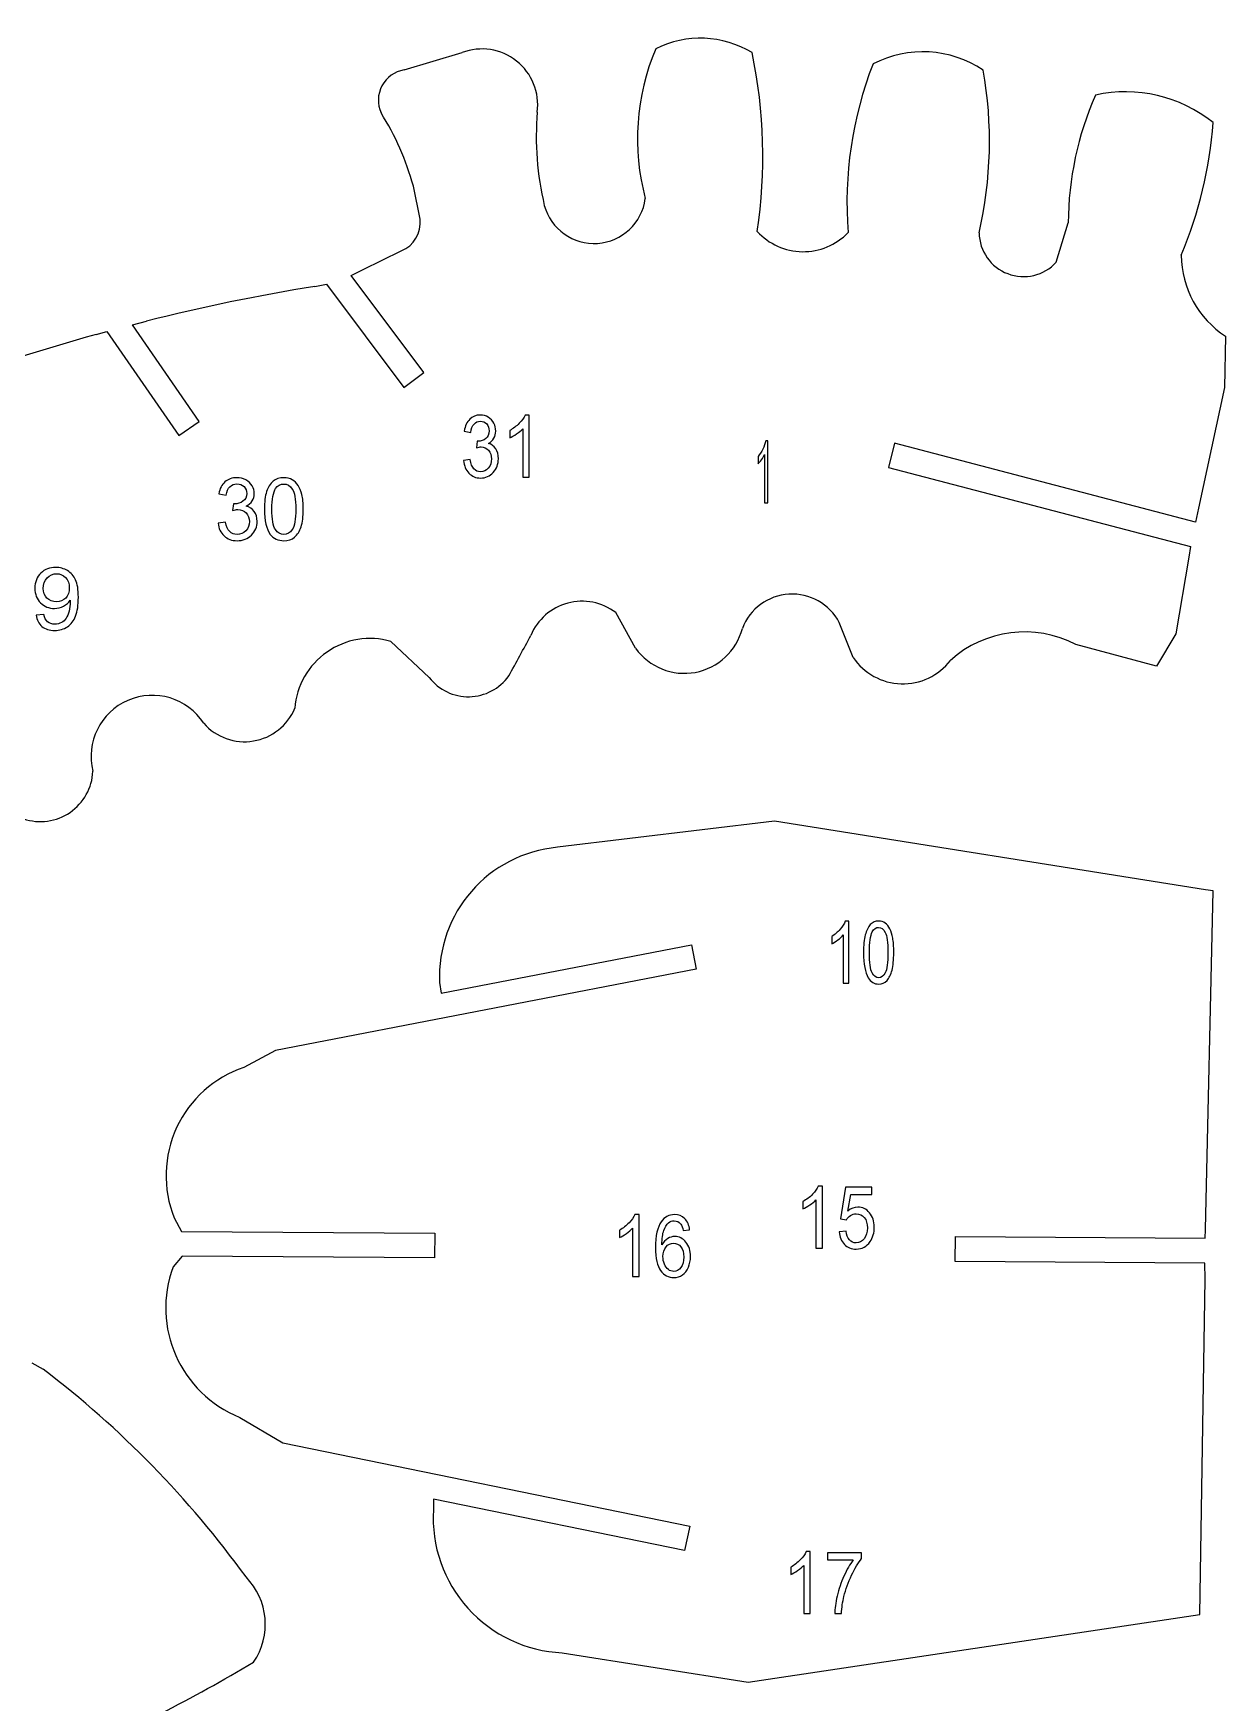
# Model space of a CAD drawing. Header units: millimetres. Extents: x -145 to 189, y -186 to 77.
# Drawn here: x 138.3 to 188.6, y -130.4 to -60 of the extents above; entities that cross this region are included whole.
import ezdxf

# ---------------------------------------------------------------- set-up
doc = ezdxf.new("R2010")
doc.units = ezdxf.units.MM
doc.header["$MEASUREMENT"] = 0
doc.layers.add('Capa 1', color=7, linetype='Continuous')

msp = doc.modelspace()

# ---------------------------------------------------------------- linework, layer by layer
at = {"layer": 'Capa 1', "lineweight": 25}
for points in [[(159.5412, -63.3058), (159.6495, -62.4847), (159.3179, -61.667), (158.6683, -61.1531), (158.6683, -61.1531), (158.0186, -60.6391), (157.1466, -60.5047), (156.3723, -60.7991)], [(153.9238, -61.5312), (153.5258, -61.5964), (153.1807, -61.8427), (152.9898, -62.1979), (152.9898, -62.1979), (152.7989, -62.5531), (152.7837, -62.9768), (152.9489, -63.3446)], [(159.8405, -67.2444), (160.1121, -68.2466), (161.0535, -68.9177), (162.0895, -68.8475), (162.0895, -68.8475), (163.1255, -68.7773), (163.9678, -67.9854), (164.1017, -66.9557)], [(168.8218, -68.3411), (169.3118, -68.8776), (170.0018, -69.1876), (170.7283, -69.1975), (170.7283, -69.1975), (171.4548, -69.2074), (172.1531, -68.9164), (172.6575, -68.3935)], [(178.1872, -68.4046), (178.2011, -69.1715), (178.6801, -69.8529), (179.3972, -70.1253), (179.3972, -70.1253), (180.1142, -70.3978), (180.9248, -70.2066), (181.4445, -69.6424)], [(172.2892, -84.8462), (171.8777, -84.0638), (171.0461, -83.595), (170.1637, -83.6479), (170.1637, -83.6479), (169.2813, -83.7008), (168.5116, -84.2656), (168.1965, -85.0916)], [(162.8539, -84.4259), (162.2765, -83.985), (161.5272, -83.837), (160.8255, -84.0253), (160.8255, -84.0253), (160.1239, -84.2137), (159.5494, -84.7169), (159.2704, -85.3877)], [(163.6928, -85.9287), (164.2633, -86.7283), (165.2456, -87.1248), (166.2114, -86.9453), (166.2114, -86.9453), (167.1772, -86.7658), (167.9514, -86.0428), (168.1965, -85.0916)], [(153.3662, -85.6398), (152.4458, -85.3767), (151.4559, -85.5413), (150.6702, -86.088), (150.6702, -86.088), (149.8844, -86.6347), (149.386, -87.5057), (149.3128, -88.4602)], [(172.8731, -86.3128), (173.3269, -86.9885), (174.0785, -87.4042), (174.8921, -87.4293), (174.8921, -87.4293), (175.7057, -87.4544), (176.4815, -87.0859), (176.9761, -86.4395)], [(154.9819, -87.1644), (155.3878, -87.687), (156.0167, -87.9869), (156.6782, -87.9734), (156.6782, -87.9734), (157.3397, -87.9599), (157.9559, -87.6345), (158.3401, -87.0958)], [(145.4668, -89.094), (144.7801, -88.035), (143.4289, -87.6269), (142.2709, -88.1288), (142.2709, -88.1288), (141.1128, -88.6306), (140.4866, -89.8956), (140.7898, -91.1208)], [(145.4668, -89.094), (145.9908, -89.688), (146.7837, -89.9705), (147.5652, -89.8417), (147.5652, -89.8417), (148.3468, -89.7129), (149.0071, -89.1909), (149.3128, -88.4602)], [(137.868, -93.1258), (138.5284, -93.3477), (139.2547, -93.2464), (139.8291, -92.8522), (139.8291, -92.8522), (140.4035, -92.458), (140.7593, -91.8168), (140.7898, -91.1208)], [(147.1586, -103.6171), (145.9057, -104.038), (144.8811, -104.9556), (144.3249, -106.1545), (144.3249, -106.1545), (143.7687, -107.3535), (143.73, -108.7284), (144.2178, -109.9567)], [(155.1588, -122.2771), (155.0685, -123.8), (155.5925, -125.2956), (156.6134, -126.4293), (156.6134, -126.4293), (157.6343, -127.5629), (159.0671, -128.24), (160.5911, -128.3092)]]:
    msp.add_open_spline(points, degree=3, knots=[0, 0, 0, 0, 0.3333333, 0.3333333, 0.3333333, 0.3333333, 1, 1, 1, 1], dxfattribs=at)
for points in [[(168.6099, -60.8009), (167.3722, -60.0479), (165.8333, -59.9879), (164.5406, -60.6421)], [(178.3628, -61.5391), (176.9763, -60.6122), (175.1959, -60.5111), (173.7133, -61.2749)], [(153.9238, -61.5312), (153.9238, -61.5312), (156.3723, -60.7991), (156.3723, -60.7991)], [(164.5406, -60.6421), (163.6965, -62.6394), (163.5421, -64.8608), (164.1017, -66.9557)], [(168.8218, -68.3411), (169.2002, -65.8351), (169.1285, -63.2817), (168.61, -60.801)], [(173.7133, -61.2749), (172.8324, -63.5386), (172.4715, -65.9715), (172.6575, -68.3935)], [(178.1872, -68.4046), (178.705, -66.151), (178.7648, -63.8163), (178.3628, -61.5392)], [(183.0974, -62.5918), (182.349, -64.2923), (181.9582, -66.1286), (181.9492, -67.9865)], [(188.0635, -63.7542), (186.671, -62.6318), (184.8434, -62.204), (183.0974, -62.5918)], [(154.3145, -66.4303), (154.0138, -65.3401), (153.5537, -64.3003), (152.9489, -63.3446)], [(159.5412, -63.3058), (159.4353, -64.6263), (159.5363, -65.9552), (159.8405, -67.2444)], [(186.7197, -69.349), (187.4701, -67.57), (187.9241, -65.68), (188.0635, -63.7542)], [(154.597, -67.8276), (154.597, -67.8276), (154.3145, -66.4303), (154.3145, -66.4303)], [(153.8046, -69.1672), (154.3373, -68.9467), (154.6603, -68.4007), (154.597, -67.8276)], [(181.4445, -69.6424), (181.4445, -69.6424), (181.9492, -67.9865), (181.9492, -67.9865)], [(152.189, -69.9447), (152.189, -69.9447), (153.8046, -69.1672), (153.8046, -69.1672)], [(186.7197, -69.349), (186.7318, -70.73), (187.434, -72.0133), (188.5905, -72.7682)], [(151.6844, -70.2089), (151.6844, -70.2089), (152.189, -69.9447), (152.189, -69.9447)], [(154.7543, -74.3), (154.7543, -74.3), (151.6844, -70.2089), (151.6844, -70.2089)], [(150.1602, -70.6639), (147.7695, -71.051), (145.3963, -71.5395), (143.047, -72.1283)], [(150.1602, -70.6639), (150.1602, -70.6639), (150.6485, -70.5731), (150.6485, -70.5731)], [(150.6485, -70.5731), (150.6485, -70.5731), (153.9118, -74.9221), (153.9118, -74.9221)], [(142.4653, -72.2909), (142.4653, -72.2909), (143.047, -72.1283), (143.047, -72.1283)], [(145.2795, -76.3619), (145.2795, -76.3619), (142.4653, -72.2909), (142.4653, -72.2909)], [(140.9262, -72.6886), (138.6658, -73.3172), (136.4323, -74.0386), (134.2313, -74.8511)], [(140.9262, -72.6886), (140.9262, -72.6886), (141.3847, -72.5693), (141.3847, -72.5693)], [(141.3847, -72.5693), (141.3847, -72.5693), (144.4121, -76.9486), (144.4121, -76.9486)], [(188.5905, -72.7682), (188.5905, -72.7682), (188.5455, -74.9295), (188.5455, -74.9295)], [(153.9118, -74.9221), (153.9118, -74.9221), (154.7543, -74.3), (154.7543, -74.3)], [(188.5455, -74.9295), (188.5455, -74.9295), (187.4486, -80.0244), (187.4486, -80.0244)], [(144.4121, -76.9486), (144.4121, -76.9486), (145.2795, -76.3619), (145.2795, -76.3619)], [(174.6135, -77.2812), (174.6135, -77.2812), (174.3603, -78.2973), (174.3603, -78.2973)], [(187.3239, -80.6148), (187.3239, -80.6148), (174.6135, -77.2812), (174.6135, -77.2812)], [(174.3603, -78.2973), (174.3603, -78.2973), (187.1107, -81.6415), (187.1107, -81.6415)], [(187.4486, -80.0244), (187.4486, -80.0244), (187.3239, -80.6148), (187.3239, -80.6148)], [(187.1107, -81.6415), (187.1107, -81.6415), (187.0443, -82.0842), (187.0443, -82.0842)], [(187.0443, -82.0842), (187.0443, -82.0842), (186.4853, -85.3201), (186.4853, -85.3201)], [(163.6928, -85.9287), (163.6928, -85.9287), (162.8539, -84.4259), (162.8539, -84.4259)], [(172.8731, -86.3128), (172.8731, -86.3128), (172.2892, -84.8462), (172.2892, -84.8462)], [(182.2726, -85.7718), (180.5402, -84.8704), (178.4306, -85.1363), (176.9761, -86.4395)], [(154.9819, -87.1644), (154.9819, -87.1644), (153.3662, -85.6398), (153.3662, -85.6398)], [(158.3401, -87.0958), (158.6554, -86.5293), (158.9655, -85.9599), (159.2704, -85.3877)], [(185.6789, -86.6795), (185.6789, -86.6795), (182.2726, -85.7718), (182.2726, -85.7718)], [(186.4853, -85.3201), (186.4853, -85.3201), (185.6789, -86.6795), (185.6789, -86.6795)], [(169.5536, -93.2195), (169.5536, -93.2195), (160.3932, -94.3266), (160.3932, -94.3266)], [(187.7369, -96.1206), (187.7369, -96.1206), (169.5536, -93.2195), (169.5536, -93.2195)], [(160.3932, -94.3266), (157.4786, -94.5979), (155.2901, -97.1091), (155.4195, -100.0334)], [(188.0581, -96.1642), (188.0581, -96.1642), (187.7369, -96.1206), (187.7369, -96.1206)], [(187.745, -110.4568), (187.745, -110.4568), (188.0581, -96.1642), (188.0581, -96.1642)], [(155.4809, -100.4842), (155.4809, -100.4842), (166.0491, -98.4361), (166.0491, -98.4361)], [(166.0491, -98.4361), (166.0491, -98.4361), (166.2442, -99.4649), (166.2442, -99.4649)], [(166.2442, -99.4649), (166.2442, -99.4649), (148.501, -102.9061), (148.501, -102.9061)], [(155.4195, -100.0334), (155.4195, -100.0334), (155.4809, -100.4842), (155.4809, -100.4842)], [(148.501, -102.9061), (148.501, -102.9061), (147.1586, -103.6171), (147.1586, -103.6171)], [(144.2178, -109.9567), (144.2178, -109.9567), (144.5353, -110.5356), (144.5353, -110.5356)], [(144.5353, -110.5356), (144.5353, -110.5356), (155.2166, -110.6063), (155.2166, -110.6063)], [(187.7278, -110.8216), (187.7278, -110.8216), (187.745, -110.4568), (187.745, -110.4568)], [(155.2166, -110.6063), (155.2166, -110.6063), (155.2046, -111.6534), (155.2046, -111.6534)], [(177.1811, -111.7989), (177.1811, -111.7989), (177.1931, -110.7518), (177.1931, -110.7518)], [(177.1931, -110.7518), (177.1931, -110.7518), (187.7278, -110.8216), (187.7278, -110.8216)], [(144.5526, -111.5794), (144.5526, -111.5794), (144.1742, -112.0255), (144.1742, -112.0255)], [(155.2046, -111.6534), (155.2046, -111.6534), (144.5526, -111.5794), (144.5526, -111.5794)], [(187.7106, -111.8687), (187.7106, -111.8687), (177.1811, -111.7989), (177.1811, -111.7989)], [(187.7203, -112.5531), (187.7203, -112.5531), (187.7106, -111.8687), (187.7106, -111.8687)], [(144.1742, -112.0255), (143.2363, -114.5557), (144.4845, -117.3726), (146.9889, -118.3775)], [(187.5086, -126.6885), (187.5086, -126.6885), (187.7203, -112.5531), (187.7203, -112.5531)], [(138.2153, -116.0831), (138.2153, -116.0831), (138.6912, -116.3465), (138.6912, -116.3465)], [(147.2515, -125.1109), (144.8426, -121.786), (141.9584, -118.833), (138.6912, -116.3465)], [(146.9889, -118.3775), (146.9889, -118.3775), (148.8047, -119.4557), (148.8047, -119.4557)], [(148.8047, -119.4557), (148.8047, -119.4557), (165.9749, -122.9641), (165.9749, -122.9641)], [(165.7564, -123.9882), (165.7564, -123.9882), (155.158, -121.8227), (155.158, -121.8227)], [(155.158, -121.8227), (155.158, -121.8227), (155.1588, -122.2771), (155.1588, -122.2771)], [(165.9749, -122.9641), (165.9749, -122.9641), (165.7564, -123.9882), (165.7564, -123.9882)], [(147.5747, -128.7085), (148.3363, -127.585), (148.2011, -126.0806), (147.2515, -125.1109)], [(168.4463, -129.5537), (168.4463, -129.5537), (187.5086, -126.6885), (187.5086, -126.6885)], [(139.6187, -132.7943), (142.3509, -131.5944), (145.0077, -130.23), (147.5747, -128.7085)], [(160.5911, -128.3092), (160.5911, -128.3092), (168.4463, -129.5537), (168.4463, -129.5537)]]:
    msp.add_open_spline(points, degree=3, dxfattribs=at)
at = {"layer": 'Capa 1'}
for points, knots in [([(156.4352, -78.014), (156.4352, -78.014), (156.7101, -77.9704), (156.7101, -77.9704), (156.7101, -77.9704), (156.7419, -78.1522), (156.795, -78.2831), (156.8704, -78.3631), (156.8704, -78.3631), (156.9459, -78.4431), (157.0386, -78.4831), (157.1485, -78.4831), (157.1485, -78.4831), (157.2787, -78.4831), (157.3884, -78.431), (157.477, -78.3267), (157.477, -78.3267), (157.5655, -78.2225), (157.6098, -78.0934), (157.6098, -77.9395), (157.6098, -77.9395), (157.6098, -77.7928), (157.5686, -77.6716), (157.4859, -77.5759), (157.4859, -77.5759), (157.4036, -77.4807), (157.2989, -77.4329), (157.1714, -77.4329), (157.1714, -77.4329), (157.1193, -77.4329), (157.0548, -77.445), (156.9772, -77.4686), (156.9772, -77.4686), (156.9772, -77.4686), (157.0079, -77.1886), (157.0079, -77.1886), (157.0079, -77.1886), (157.0261, -77.1911), (157.0412, -77.1923), (157.0521, -77.1923), (157.0521, -77.1923), (157.1698, -77.1923), (157.275, -77.1565), (157.3692, -77.0856), (157.3692, -77.0856), (157.4629, -77.0147), (157.5098, -76.9056), (157.5098, -76.7584), (157.5098, -76.7584), (157.5098, -76.6414), (157.4754, -76.5445), (157.4072, -76.4675), (157.4072, -76.4675), (157.339, -76.3905), (157.251, -76.3523), (157.1433, -76.3523), (157.1433, -76.3523), (157.036, -76.3523), (156.947, -76.3917), (156.8756, -76.4705), (156.8756, -76.4705), (156.8043, -76.5493), (156.7585, -76.6675), (156.7382, -76.825), (156.7382, -76.825), (156.7382, -76.825), (156.4633, -76.7669), (156.4633, -76.7669), (156.4633, -76.7669), (156.4971, -76.5523), (156.5732, -76.3857), (156.6924, -76.2675), (156.6924, -76.2675), (156.8111, -76.1493), (156.9595, -76.0905), (157.1365, -76.0905), (157.1365, -76.0905), (157.2583, -76.0905), (157.3707, -76.1208), (157.4733, -76.1821), (157.4733, -76.1821), (157.5764, -76.2427), (157.655, -76.3257), (157.7092, -76.4305), (157.7092, -76.4305), (157.7639, -76.536), (157.7909, -76.6475), (157.7909, -76.7656), (157.7909, -76.7656), (157.7909, -76.8778), (157.7649, -76.9796), (157.7134, -77.0717), (157.7134, -77.0717), (157.6613, -77.1638), (157.5842, -77.2371), (157.4827, -77.2917), (157.4827, -77.2917), (157.615, -77.3268), (157.7175, -77.4008), (157.7909, -77.5129), (157.7909, -77.5129), (157.8638, -77.6244), (157.9002, -77.765), (157.9002, -77.9328), (157.9002, -77.9328), (157.9002, -78.1601), (157.8289, -78.3534), (157.6868, -78.5116), (157.6868, -78.5116), (157.5441, -78.6698), (157.364, -78.7485), (157.1464, -78.7485), (157.1464, -78.7485), (156.9501, -78.7485), (156.7872, -78.6801), (156.6575, -78.5437), (156.6575, -78.5437), (156.5274, -78.4073), (156.4534, -78.231), (156.4352, -78.014)], [0, 0, 0, 0, 0.0322581, 0.0322581, 0.0322581, 0.0322581, 0.0645161, 0.0645161, 0.0645161, 0.0645161, 0.0967742, 0.0967742, 0.0967742, 0.0967742, 0.1290323, 0.1290323, 0.1290323, 0.1290323, 0.1612903, 0.1612903, 0.1612903, 0.1612903, 0.1935484, 0.1935484, 0.1935484, 0.1935484, 0.2258065, 0.2258065, 0.2258065, 0.2258065, 0.2580645, 0.2580645, 0.2580645, 0.2580645, 0.2903226, 0.2903226, 0.2903226, 0.2903226, 0.3225806, 0.3225806, 0.3225806, 0.3225806, 0.3548387, 0.3548387, 0.3548387, 0.3548387, 0.3870968, 0.3870968, 0.3870968, 0.3870968, 0.4193548, 0.4193548, 0.4193548, 0.4193548, 0.4516129, 0.4516129, 0.4516129, 0.4516129, 0.483871, 0.483871, 0.483871, 0.483871, 0.516129, 0.516129, 0.516129, 0.516129, 0.5483871, 0.5483871, 0.5483871, 0.5483871, 0.5806452, 0.5806452, 0.5806452, 0.5806452, 0.6129032, 0.6129032, 0.6129032, 0.6129032, 0.6451613, 0.6451613, 0.6451613, 0.6451613, 0.6774194, 0.6774194, 0.6774194, 0.6774194, 0.7096774, 0.7096774, 0.7096774, 0.7096774, 0.7419355, 0.7419355, 0.7419355, 0.7419355, 0.7741935, 0.7741935, 0.7741935, 0.7741935, 0.8064516, 0.8064516, 0.8064516, 0.8064516, 0.8387097, 0.8387097, 0.8387097, 0.8387097, 0.8709677, 0.8709677, 0.8709677, 0.8709677, 0.9032258, 0.9032258, 0.9032258, 0.9032258, 0.9354839, 0.9354839, 0.9354839, 0.9354839, 1, 1, 1, 1]), ([(159.2034, -78.7049), (159.2034, -78.7049), (158.9286, -78.7049), (158.9286, -78.7049), (158.9286, -78.7049), (158.9286, -78.7049), (158.9286, -76.6675), (158.9286, -76.6675), (158.9286, -76.6675), (158.8624, -76.7414), (158.7755, -76.8147), (158.6682, -76.8881), (158.6682, -76.8881), (158.561, -76.9614), (158.4641, -77.0165), (158.3787, -77.0529), (158.3787, -77.0529), (158.3787, -77.0529), (158.3787, -76.7438), (158.3787, -76.7438), (158.3787, -76.7438), (158.5323, -76.6602), (158.6666, -76.5584), (158.7817, -76.4384), (158.7817, -76.4384), (158.8968, -76.319), (158.9785, -76.2033), (159.0264, -76.0905), (159.0264, -76.0905), (159.0264, -76.0905), (159.2034, -76.0905), (159.2034, -76.0905), (159.2034, -76.0905), (159.2034, -76.0905), (159.2034, -78.7049), (159.2034, -78.7049)], [0, 0, 0, 0, 0.1, 0.1, 0.1, 0.1, 0.2, 0.2, 0.2, 0.2, 0.3, 0.3, 0.3, 0.3, 0.4, 0.4, 0.4, 0.4, 0.5, 0.5, 0.5, 0.5, 0.6, 0.6, 0.6, 0.6, 0.7, 0.7, 0.7, 0.7, 0.8, 0.8, 0.8, 0.8, 1, 1, 1, 1]), ([(169.2699, -79.7943), (169.2699, -79.7943), (169.1325, -79.7943), (169.1325, -79.7943), (169.1325, -79.7943), (169.1325, -79.7943), (169.1325, -77.7569), (169.1325, -77.7569), (169.1325, -77.7569), (169.0994, -77.8308), (169.056, -77.9041), (169.0023, -77.9775), (169.0023, -77.9775), (168.9487, -78.0508), (168.9003, -78.1059), (168.8576, -78.1423), (168.8576, -78.1423), (168.8576, -78.1423), (168.8576, -77.8332), (168.8576, -77.8332), (168.8576, -77.8332), (168.9344, -77.7496), (169.0015, -77.6478), (169.0591, -77.5278), (169.0591, -77.5278), (169.1166, -77.4084), (169.1575, -77.2927), (169.1814, -77.1799), (169.1814, -77.1799), (169.1814, -77.1799), (169.2699, -77.1799), (169.2699, -77.1799), (169.2699, -77.1799), (169.2699, -77.1799), (169.2699, -79.7943), (169.2699, -79.7943)], [0, 0, 0, 0, 0.1, 0.1, 0.1, 0.1, 0.2, 0.2, 0.2, 0.2, 0.3, 0.3, 0.3, 0.3, 0.4, 0.4, 0.4, 0.4, 0.5, 0.5, 0.5, 0.5, 0.6, 0.6, 0.6, 0.6, 0.7, 0.7, 0.7, 0.7, 0.8, 0.8, 0.8, 0.8, 1, 1, 1, 1]), ([(146.0735, -80.6579), (146.0735, -80.6579), (146.3828, -80.6143), (146.3828, -80.6143), (146.3828, -80.6143), (146.4185, -80.7961), (146.4783, -80.927), (146.5631, -81.007), (146.5631, -81.007), (146.6481, -81.087), (146.7524, -81.127), (146.876, -81.127), (146.876, -81.127), (147.0224, -81.127), (147.1459, -81.0749), (147.2456, -80.9706), (147.2456, -80.9706), (147.3451, -80.8664), (147.3949, -80.7373), (147.3949, -80.5834), (147.3949, -80.5834), (147.3949, -80.4367), (147.3486, -80.3155), (147.2555, -80.2198), (147.2555, -80.2198), (147.1629, -80.1246), (147.0452, -80.0768), (146.9017, -80.0768), (146.9017, -80.0768), (146.8431, -80.0768), (146.7705, -80.0889), (146.6833, -80.1125), (146.6833, -80.1125), (146.6833, -80.1125), (146.7178, -79.8325), (146.7178, -79.8325), (146.7178, -79.8325), (146.7383, -79.835), (146.7553, -79.8362), (146.7675, -79.8362), (146.7675, -79.8362), (146.8999, -79.8362), (147.0182, -79.8004), (147.1243, -79.7295), (147.1243, -79.7295), (147.2297, -79.6586), (147.2824, -79.5495), (147.2824, -79.4023), (147.2824, -79.4023), (147.2824, -79.2853), (147.2437, -79.1884), (147.167, -79.1114), (147.167, -79.1114), (147.0903, -79.0344), (146.9913, -78.9962), (146.8701, -78.9962), (146.8701, -78.9962), (146.7495, -78.9962), (146.6492, -79.0356), (146.569, -79.1144), (146.569, -79.1144), (146.4888, -79.1932), (146.4373, -79.3114), (146.4144, -79.4689), (146.4144, -79.4689), (146.4144, -79.4689), (146.1051, -79.4108), (146.1051, -79.4108), (146.1051, -79.4108), (146.1432, -79.1962), (146.2287, -79.0296), (146.3629, -78.9114), (146.3629, -78.9114), (146.4964, -78.7932), (146.6633, -78.7344), (146.8624, -78.7344), (146.8624, -78.7344), (146.9995, -78.7344), (147.126, -78.7647), (147.2414, -78.826), (147.2414, -78.826), (147.3574, -78.8866), (147.4458, -78.9696), (147.5067, -79.0744), (147.5067, -79.0744), (147.5683, -79.1799), (147.5987, -79.2914), (147.5987, -79.4095), (147.5987, -79.4095), (147.5987, -79.5217), (147.5694, -79.6235), (147.5114, -79.7156), (147.5114, -79.7156), (147.4529, -79.8077), (147.3662, -79.881), (147.2519, -79.9356), (147.2519, -79.9356), (147.4008, -79.9707), (147.5161, -80.0447), (147.5987, -80.1568), (147.5987, -80.1568), (147.6807, -80.2683), (147.7217, -80.4089), (147.7217, -80.5767), (147.7217, -80.5767), (147.7217, -80.804), (147.6414, -80.9973), (147.4816, -81.1555), (147.4816, -81.1555), (147.321, -81.3137), (147.1184, -81.3924), (146.8736, -81.3924), (146.8736, -81.3924), (146.6528, -81.3924), (146.4695, -81.324), (146.3236, -81.1876), (146.3236, -81.1876), (146.1772, -81.0512), (146.094, -80.8749), (146.0735, -80.6579)], [0, 0, 0, 0, 0.0322581, 0.0322581, 0.0322581, 0.0322581, 0.0645161, 0.0645161, 0.0645161, 0.0645161, 0.0967742, 0.0967742, 0.0967742, 0.0967742, 0.1290323, 0.1290323, 0.1290323, 0.1290323, 0.1612903, 0.1612903, 0.1612903, 0.1612903, 0.1935484, 0.1935484, 0.1935484, 0.1935484, 0.2258065, 0.2258065, 0.2258065, 0.2258065, 0.2580645, 0.2580645, 0.2580645, 0.2580645, 0.2903226, 0.2903226, 0.2903226, 0.2903226, 0.3225806, 0.3225806, 0.3225806, 0.3225806, 0.3548387, 0.3548387, 0.3548387, 0.3548387, 0.3870968, 0.3870968, 0.3870968, 0.3870968, 0.4193548, 0.4193548, 0.4193548, 0.4193548, 0.4516129, 0.4516129, 0.4516129, 0.4516129, 0.483871, 0.483871, 0.483871, 0.483871, 0.516129, 0.516129, 0.516129, 0.516129, 0.5483871, 0.5483871, 0.5483871, 0.5483871, 0.5806452, 0.5806452, 0.5806452, 0.5806452, 0.6129032, 0.6129032, 0.6129032, 0.6129032, 0.6451613, 0.6451613, 0.6451613, 0.6451613, 0.6774194, 0.6774194, 0.6774194, 0.6774194, 0.7096774, 0.7096774, 0.7096774, 0.7096774, 0.7419355, 0.7419355, 0.7419355, 0.7419355, 0.7741935, 0.7741935, 0.7741935, 0.7741935, 0.8064516, 0.8064516, 0.8064516, 0.8064516, 0.8387097, 0.8387097, 0.8387097, 0.8387097, 0.8709677, 0.8709677, 0.8709677, 0.8709677, 0.9032258, 0.9032258, 0.9032258, 0.9032258, 0.9354839, 0.9354839, 0.9354839, 0.9354839, 1, 1, 1, 1]), ([(148.028, -80.064), (148.028, -79.7568), (148.0585, -79.5083), (148.1195, -79.3205), (148.1195, -79.3205), (148.1809, -79.132), (148.2717, -78.9872), (148.3924, -78.8859), (148.3924, -78.8859), (148.5124, -78.7847), (148.6642, -78.7344), (148.8469, -78.7344), (148.8469, -78.7344), (148.9816, -78.7344), (149.0999, -78.7623), (149.2024, -78.8187), (149.2024, -78.8187), (149.3043, -78.875), (149.3887, -78.9562), (149.4543, -79.0623), (149.4543, -79.0623), (149.5198, -79.1677), (149.5714, -79.2968), (149.6089, -79.4489), (149.6089, -79.4489), (149.6469, -79.601), (149.6657, -79.8065), (149.6657, -80.064), (149.6657, -80.064), (149.6657, -80.3695), (149.6352, -80.6167), (149.5749, -80.8046), (149.5749, -80.8046), (149.5146, -80.9931), (149.4238, -81.1379), (149.3031, -81.2397), (149.3031, -81.2397), (149.1831, -81.3415), (149.0308, -81.3924), (148.8469, -81.3924), (148.8469, -81.3924), (148.6049, -81.3924), (148.4146, -81.3033), (148.2764, -81.1246), (148.2764, -81.1246), (148.1107, -80.9064), (148.028, -80.5531), (148.028, -80.064)], [0, 0, 0, 0, 0.0769231, 0.0769231, 0.0769231, 0.0769231, 0.1538462, 0.1538462, 0.1538462, 0.1538462, 0.2307692, 0.2307692, 0.2307692, 0.2307692, 0.3076923, 0.3076923, 0.3076923, 0.3076923, 0.3846154, 0.3846154, 0.3846154, 0.3846154, 0.4615385, 0.4615385, 0.4615385, 0.4615385, 0.5384615, 0.5384615, 0.5384615, 0.5384615, 0.6153846, 0.6153846, 0.6153846, 0.6153846, 0.6923077, 0.6923077, 0.6923077, 0.6923077, 0.7692308, 0.7692308, 0.7692308, 0.7692308, 0.8461538, 0.8461538, 0.8461538, 0.8461538, 1, 1, 1, 1]), ([(148.3444, -80.0653), (148.3444, -80.4937), (148.3924, -80.7785), (148.4891, -80.9191), (148.4891, -80.9191), (148.5856, -81.0603), (148.7052, -81.1306), (148.8469, -81.1306), (148.8469, -81.1306), (148.9886, -81.1306), (149.1081, -81.0597), (149.2047, -80.9185), (149.2047, -80.9185), (149.3014, -80.7767), (149.3494, -80.4925), (149.3494, -80.0653), (149.3494, -80.0653), (149.3494, -79.6368), (149.3014, -79.352), (149.2047, -79.2114), (149.2047, -79.2114), (149.1087, -79.0702), (148.9881, -78.9999), (148.8434, -78.9999), (148.8434, -78.9999), (148.7016, -78.9999), (148.588, -79.0623), (148.5031, -79.1865), (148.5031, -79.1865), (148.397, -79.3447), (148.3444, -79.638), (148.3444, -80.0653)], [0, 0, 0, 0, 0.1111111, 0.1111111, 0.1111111, 0.1111111, 0.2222222, 0.2222222, 0.2222222, 0.2222222, 0.3333333, 0.3333333, 0.3333333, 0.3333333, 0.4444444, 0.4444444, 0.4444444, 0.4444444, 0.5555556, 0.5555556, 0.5555556, 0.5555556, 0.6666667, 0.6666667, 0.6666667, 0.6666667, 0.7777778, 0.7777778, 0.7777778, 0.7777778, 1, 1, 1, 1]), ([(138.393, -84.5295), (138.393, -84.5295), (138.721, -84.5041), (138.721, -84.5041), (138.721, -84.5041), (138.749, -84.6483), (138.8024, -84.7525), (138.8811, -84.8174), (138.8811, -84.8174), (138.9598, -84.8822), (139.0608, -84.9149), (139.1844, -84.9149), (139.1844, -84.9149), (139.2898, -84.9149), (139.3822, -84.8925), (139.4623, -84.8471), (139.4623, -84.8471), (139.5423, -84.8022), (139.6074, -84.7422), (139.6575, -84.6665), (139.6575, -84.6665), (139.7076, -84.5913), (139.7499, -84.4895), (139.7843, -84.3616), (139.7843, -84.3616), (139.8189, -84.2338), (139.8358, -84.1035), (139.8358, -83.9708), (139.8358, -83.9708), (139.8358, -83.9568), (139.8351, -83.935), (139.8338, -83.9065), (139.8338, -83.9065), (139.7655, -84.0083), (139.6718, -84.0914), (139.5533, -84.1544), (139.5533, -84.1544), (139.4349, -84.218), (139.306, -84.2495), (139.1681, -84.2495), (139.1681, -84.2495), (138.937, -84.2495), (138.7418, -84.1714), (138.5817, -84.015), (138.5817, -84.015), (138.4223, -83.8593), (138.3422, -83.6532), (138.3422, -83.3975), (138.3422, -83.3975), (138.3422, -83.1332), (138.4256, -82.9211), (138.5928, -82.7599), (138.5928, -82.7599), (138.7594, -82.5993), (138.9683, -82.5187), (139.2201, -82.5187), (139.2201, -82.5187), (139.4011, -82.5187), (139.567, -82.5642), (139.718, -82.6557), (139.718, -82.6557), (139.8683, -82.7466), (139.9823, -82.8763), (140.0603, -83.0454), (140.0603, -83.0454), (140.1384, -83.2138), (140.1775, -83.4581), (140.1775, -83.7774), (140.1775, -83.7774), (140.1775, -84.1101), (140.139, -84.375), (140.0616, -84.5719), (140.0616, -84.5719), (139.9842, -84.7695), (139.8683, -84.9192), (139.7154, -85.0222), (139.7154, -85.0222), (139.5625, -85.1252), (139.3835, -85.1767), (139.1778, -85.1767), (139.1778, -85.1767), (138.9592, -85.1767), (138.7809, -85.1204), (138.6423, -85.007), (138.6423, -85.007), (138.5043, -84.8937), (138.4209, -84.7343), (138.393, -84.5295)], [0, 0, 0, 0, 0.0434783, 0.0434783, 0.0434783, 0.0434783, 0.0869565, 0.0869565, 0.0869565, 0.0869565, 0.1304348, 0.1304348, 0.1304348, 0.1304348, 0.173913, 0.173913, 0.173913, 0.173913, 0.2173913, 0.2173913, 0.2173913, 0.2173913, 0.2608696, 0.2608696, 0.2608696, 0.2608696, 0.3043478, 0.3043478, 0.3043478, 0.3043478, 0.3478261, 0.3478261, 0.3478261, 0.3478261, 0.3913043, 0.3913043, 0.3913043, 0.3913043, 0.4347826, 0.4347826, 0.4347826, 0.4347826, 0.4782609, 0.4782609, 0.4782609, 0.4782609, 0.5217391, 0.5217391, 0.5217391, 0.5217391, 0.5652174, 0.5652174, 0.5652174, 0.5652174, 0.6086957, 0.6086957, 0.6086957, 0.6086957, 0.6521739, 0.6521739, 0.6521739, 0.6521739, 0.6956522, 0.6956522, 0.6956522, 0.6956522, 0.7391304, 0.7391304, 0.7391304, 0.7391304, 0.7826087, 0.7826087, 0.7826087, 0.7826087, 0.826087, 0.826087, 0.826087, 0.826087, 0.8695652, 0.8695652, 0.8695652, 0.8695652, 0.9130435, 0.9130435, 0.9130435, 0.9130435, 1, 1, 1, 1]), ([(139.7948, -83.3811), (139.7948, -83.1981), (139.7428, -83.0526), (139.6386, -82.9454), (139.6386, -82.9454), (139.5351, -82.8381), (139.4089, -82.7842), (139.2605, -82.7842), (139.2605, -82.7842), (139.1069, -82.7842), (138.9742, -82.8418), (138.8622, -82.9575), (138.8622, -82.9575), (138.7497, -83.0732), (138.6937, -83.2235), (138.6937, -83.4078), (138.6937, -83.4078), (138.6937, -83.5732), (138.7471, -83.7077), (138.8531, -83.8108), (138.8531, -83.8108), (138.9598, -83.9144), (139.0926, -83.9659), (139.2507, -83.9659), (139.2507, -83.9659), (139.4096, -83.9659), (139.5397, -83.9144), (139.6418, -83.8108), (139.6418, -83.8108), (139.7441, -83.7077), (139.7948, -83.5641), (139.7948, -83.3811)], [0, 0, 0, 0, 0.1111111, 0.1111111, 0.1111111, 0.1111111, 0.2222222, 0.2222222, 0.2222222, 0.2222222, 0.3333333, 0.3333333, 0.3333333, 0.3333333, 0.4444444, 0.4444444, 0.4444444, 0.4444444, 0.5555556, 0.5555556, 0.5555556, 0.5555556, 0.6666667, 0.6666667, 0.6666667, 0.6666667, 0.7777778, 0.7777778, 0.7777778, 0.7777778, 1, 1, 1, 1]), ([(172.6936, -100.0536), (172.6936, -100.0536), (172.4531, -100.0536), (172.4531, -100.0536), (172.4531, -100.0536), (172.4531, -100.0536), (172.4531, -98.0162), (172.4531, -98.0162), (172.4531, -98.0162), (172.3952, -98.0901), (172.3192, -98.1634), (172.2253, -98.2368), (172.2253, -98.2368), (172.1315, -98.3101), (172.0467, -98.3652), (171.972, -98.4016), (171.972, -98.4016), (171.972, -98.4016), (171.972, -98.0925), (171.972, -98.0925), (171.972, -98.0925), (172.1064, -98.0089), (172.2239, -97.9071), (172.3246, -97.7871), (172.3246, -97.7871), (172.4253, -97.6677), (172.4968, -97.552), (172.5387, -97.4392), (172.5387, -97.4392), (172.5387, -97.4392), (172.6936, -97.4392), (172.6936, -97.4392), (172.6936, -97.4392), (172.6936, -97.4392), (172.6936, -100.0536), (172.6936, -100.0536)], [0, 0, 0, 0, 0.1, 0.1, 0.1, 0.1, 0.2, 0.2, 0.2, 0.2, 0.3, 0.3, 0.3, 0.3, 0.4, 0.4, 0.4, 0.4, 0.5, 0.5, 0.5, 0.5, 0.6, 0.6, 0.6, 0.6, 0.7, 0.7, 0.7, 0.7, 0.8, 0.8, 0.8, 0.8, 1, 1, 1, 1]), ([(173.3118, -98.7688), (173.3118, -98.4616), (173.3355, -98.2131), (173.3829, -98.0253), (173.3829, -98.0253), (173.4307, -97.8368), (173.5013, -97.692), (173.5952, -97.5907), (173.5952, -97.5907), (173.6886, -97.4895), (173.8066, -97.4392), (173.9487, -97.4392), (173.9487, -97.4392), (174.0534, -97.4392), (174.1455, -97.4671), (174.2252, -97.5235), (174.2252, -97.5235), (174.3044, -97.5798), (174.3701, -97.661), (174.4211, -97.7671), (174.4211, -97.7671), (174.4721, -97.8725), (174.5122, -98.0016), (174.5414, -98.1537), (174.5414, -98.1537), (174.5709, -98.3058), (174.5855, -98.5113), (174.5855, -98.7688), (174.5855, -98.7688), (174.5855, -99.0743), (174.5618, -99.3215), (174.5149, -99.5094), (174.5149, -99.5094), (174.468, -99.6979), (174.3974, -99.8427), (174.3035, -99.9445), (174.3035, -99.9445), (174.2102, -100.0463), (174.0917, -100.0972), (173.9487, -100.0972), (173.9487, -100.0972), (173.7605, -100.0972), (173.6125, -100.0081), (173.505, -99.8294), (173.505, -99.8294), (173.3761, -99.6112), (173.3118, -99.2579), (173.3118, -98.7688)], [0, 0, 0, 0, 0.0769231, 0.0769231, 0.0769231, 0.0769231, 0.1538462, 0.1538462, 0.1538462, 0.1538462, 0.2307692, 0.2307692, 0.2307692, 0.2307692, 0.3076923, 0.3076923, 0.3076923, 0.3076923, 0.3846154, 0.3846154, 0.3846154, 0.3846154, 0.4615385, 0.4615385, 0.4615385, 0.4615385, 0.5384615, 0.5384615, 0.5384615, 0.5384615, 0.6153846, 0.6153846, 0.6153846, 0.6153846, 0.6923077, 0.6923077, 0.6923077, 0.6923077, 0.7692308, 0.7692308, 0.7692308, 0.7692308, 0.8461538, 0.8461538, 0.8461538, 0.8461538, 1, 1, 1, 1]), ([(173.5578, -98.7701), (173.5578, -99.1985), (173.5952, -99.4833), (173.6704, -99.6239), (173.6704, -99.6239), (173.7455, -99.7651), (173.8385, -99.8354), (173.9487, -99.8354), (173.9487, -99.8354), (174.0589, -99.8354), (174.1518, -99.7645), (174.227, -99.6233), (174.227, -99.6233), (174.3022, -99.4815), (174.3396, -99.1973), (174.3396, -98.7701), (174.3396, -98.7701), (174.3396, -98.3416), (174.3022, -98.0568), (174.227, -97.9162), (174.227, -97.9162), (174.1523, -97.775), (174.0585, -97.7047), (173.946, -97.7047), (173.946, -97.7047), (173.8357, -97.7047), (173.7473, -97.7671), (173.6813, -97.8913), (173.6813, -97.8913), (173.5988, -98.0495), (173.5578, -98.3428), (173.5578, -98.7701)], [0, 0, 0, 0, 0.1111111, 0.1111111, 0.1111111, 0.1111111, 0.2222222, 0.2222222, 0.2222222, 0.2222222, 0.3333333, 0.3333333, 0.3333333, 0.3333333, 0.4444444, 0.4444444, 0.4444444, 0.4444444, 0.5555556, 0.5555556, 0.5555556, 0.5555556, 0.6666667, 0.6666667, 0.6666667, 0.6666667, 0.7777778, 0.7777778, 0.7777778, 0.7777778, 1, 1, 1, 1]), ([(171.5774, -111.2344), (171.5774, -111.2344), (171.3026, -111.2344), (171.3026, -111.2344), (171.3026, -111.2344), (171.3026, -111.2344), (171.3026, -109.197), (171.3026, -109.197), (171.3026, -109.197), (171.2364, -109.2709), (171.1495, -109.3442), (171.0422, -109.4176), (171.0422, -109.4176), (170.935, -109.4909), (170.8382, -109.546), (170.7528, -109.5824), (170.7528, -109.5824), (170.7528, -109.5824), (170.7528, -109.2733), (170.7528, -109.2733), (170.7528, -109.2733), (170.9064, -109.1897), (171.0406, -109.0879), (171.1558, -108.9679), (171.1558, -108.9679), (171.2708, -108.8485), (171.3525, -108.7328), (171.4004, -108.62), (171.4004, -108.62), (171.4004, -108.62), (171.5774, -108.62), (171.5774, -108.62), (171.5774, -108.62), (171.5774, -108.62), (171.5774, -111.2344), (171.5774, -111.2344)], [0, 0, 0, 0, 0.1, 0.1, 0.1, 0.1, 0.2, 0.2, 0.2, 0.2, 0.3, 0.3, 0.3, 0.3, 0.4, 0.4, 0.4, 0.4, 0.5, 0.5, 0.5, 0.5, 0.6, 0.6, 0.6, 0.6, 0.7, 0.7, 0.7, 0.7, 0.8, 0.8, 0.8, 0.8, 1, 1, 1, 1]), ([(172.2839, -110.5508), (172.2839, -110.5508), (172.5713, -110.5254), (172.5713, -110.5254), (172.5713, -110.5254), (172.5927, -110.6884), (172.6422, -110.8108), (172.7192, -110.8932), (172.7192, -110.8932), (172.7962, -110.975), (172.8905, -111.0162), (173.0014, -111.0162), (173.0014, -111.0162), (173.1352, -111.0162), (173.2471, -110.9581), (173.3382, -110.8423), (173.3382, -110.8423), (173.4288, -110.726), (173.4742, -110.572), (173.4742, -110.3805), (173.4742, -110.3805), (173.4742, -110.1981), (173.4309, -110.0545), (173.344, -109.949), (173.344, -109.949), (173.2571, -109.8436), (173.1419, -109.7909), (172.9988, -109.7909), (172.9988, -109.7909), (172.9097, -109.7909), (172.8301, -109.8145), (172.7593, -109.8618), (172.7593, -109.8618), (172.689, -109.909), (172.6339, -109.9702), (172.5932, -110.0454), (172.5932, -110.0454), (172.5932, -110.0454), (172.3339, -110.0018), (172.3339, -110.0018), (172.3339, -110.0018), (172.3339, -110.0018), (172.5495, -108.6637), (172.5495, -108.6637), (172.5495, -108.6637), (172.5495, -108.6637), (173.6584, -108.6637), (173.6584, -108.6637), (173.6584, -108.6637), (173.6584, -108.6637), (173.6584, -108.9691), (173.6584, -108.9691), (173.6584, -108.9691), (173.6584, -108.9691), (172.7687, -108.9691), (172.7687, -108.9691), (172.7687, -108.9691), (172.7687, -108.9691), (172.6494, -109.6715), (172.6494, -109.6715), (172.6494, -109.6715), (172.7833, -109.5618), (172.9238, -109.5073), (173.0706, -109.5073), (173.0706, -109.5073), (173.2654, -109.5073), (173.4299, -109.586), (173.5637, -109.7436), (173.5637, -109.7436), (173.6975, -109.9012), (173.7646, -110.1036), (173.7646, -110.3508), (173.7646, -110.3508), (173.7646, -110.5866), (173.7058, -110.7902), (173.5882, -110.9617), (173.5882, -110.9617), (173.4449, -111.1726), (173.2492, -111.278), (173.0014, -111.278), (173.0014, -111.278), (172.7984, -111.278), (172.6327, -111.2114), (172.5042, -111.0787), (172.5042, -111.0787), (172.3756, -110.9459), (172.3022, -110.7702), (172.2839, -110.5508)], [0, 0, 0, 0, 0.0434783, 0.0434783, 0.0434783, 0.0434783, 0.0869565, 0.0869565, 0.0869565, 0.0869565, 0.1304348, 0.1304348, 0.1304348, 0.1304348, 0.173913, 0.173913, 0.173913, 0.173913, 0.2173913, 0.2173913, 0.2173913, 0.2173913, 0.2608696, 0.2608696, 0.2608696, 0.2608696, 0.3043478, 0.3043478, 0.3043478, 0.3043478, 0.3478261, 0.3478261, 0.3478261, 0.3478261, 0.3913043, 0.3913043, 0.3913043, 0.3913043, 0.4347826, 0.4347826, 0.4347826, 0.4347826, 0.4782609, 0.4782609, 0.4782609, 0.4782609, 0.5217391, 0.5217391, 0.5217391, 0.5217391, 0.5652174, 0.5652174, 0.5652174, 0.5652174, 0.6086957, 0.6086957, 0.6086957, 0.6086957, 0.6521739, 0.6521739, 0.6521739, 0.6521739, 0.6956522, 0.6956522, 0.6956522, 0.6956522, 0.7391304, 0.7391304, 0.7391304, 0.7391304, 0.7826087, 0.7826087, 0.7826087, 0.7826087, 0.826087, 0.826087, 0.826087, 0.826087, 0.8695652, 0.8695652, 0.8695652, 0.8695652, 0.9130435, 0.9130435, 0.9130435, 0.9130435, 1, 1, 1, 1]), ([(163.8369, -112.4385), (163.8369, -112.4385), (163.562, -112.4385), (163.562, -112.4385), (163.562, -112.4385), (163.562, -112.4385), (163.562, -110.4011), (163.562, -110.4011), (163.562, -110.4011), (163.4959, -110.475), (163.4089, -110.5483), (163.3016, -110.6217), (163.3016, -110.6217), (163.1944, -110.695), (163.0976, -110.7501), (163.0122, -110.7865), (163.0122, -110.7865), (163.0122, -110.7865), (163.0122, -110.4774), (163.0122, -110.4774), (163.0122, -110.4774), (163.1658, -110.3938), (163.3001, -110.292), (163.4152, -110.172), (163.4152, -110.172), (163.5302, -110.0526), (163.6119, -109.9369), (163.6599, -109.8241), (163.6599, -109.8241), (163.6599, -109.8241), (163.8369, -109.8241), (163.8369, -109.8241), (163.8369, -109.8241), (163.8369, -109.8241), (163.8369, -112.4385), (163.8369, -112.4385)], [0, 0, 0, 0, 0.1, 0.1, 0.1, 0.1, 0.2, 0.2, 0.2, 0.2, 0.3, 0.3, 0.3, 0.3, 0.4, 0.4, 0.4, 0.4, 0.5, 0.5, 0.5, 0.5, 0.6, 0.6, 0.6, 0.6, 0.7, 0.7, 0.7, 0.7, 0.8, 0.8, 0.8, 0.8, 1, 1, 1, 1]), ([(165.971, -110.4714), (165.971, -110.4714), (165.6992, -110.4968), (165.6992, -110.4968), (165.6992, -110.4968), (165.6747, -110.3714), (165.6399, -110.2799), (165.5946, -110.2229), (165.5946, -110.2229), (165.5201, -110.1314), (165.4279, -110.0859), (165.3186, -110.0859), (165.3186, -110.0859), (165.2307, -110.0859), (165.1526, -110.1144), (165.0854, -110.1714), (165.0854, -110.1714), (164.999, -110.2447), (164.9313, -110.3514), (164.8808, -110.492), (164.8808, -110.492), (164.8308, -110.6332), (164.8047, -110.8338), (164.8027, -111.0937), (164.8027, -111.0937), (164.8688, -110.9768), (164.95, -110.8895), (165.0458, -110.8332), (165.0458, -110.8332), (165.1416, -110.7762), (165.2416, -110.7477), (165.3467, -110.7477), (165.3467, -110.7477), (165.53, -110.7477), (165.6862, -110.8265), (165.8153, -110.9835), (165.8153, -110.9835), (165.9439, -111.1404), (166.0084, -111.3428), (166.0084, -111.5919), (166.0084, -111.5919), (166.0084, -111.7555), (165.9783, -111.907), (165.9179, -112.0476), (165.9179, -112.0476), (165.857, -112.1882), (165.7741, -112.2955), (165.668, -112.37), (165.668, -112.37), (165.5623, -112.4446), (165.442, -112.4821), (165.3076, -112.4821), (165.3076, -112.4821), (165.0791, -112.4821), (164.8922, -112.384), (164.7475, -112.1882), (164.7475, -112.1882), (164.6033, -111.9925), (164.5309, -111.6695), (164.5309, -111.2198), (164.5309, -111.2198), (164.5309, -110.7168), (164.6111, -110.3508), (164.7709, -110.1223), (164.7709, -110.1223), (164.9105, -109.9235), (165.0984, -109.8241), (165.3353, -109.8241), (165.3353, -109.8241), (165.5113, -109.8241), (165.656, -109.8817), (165.7685, -109.9963), (165.7685, -109.9963), (165.8809, -110.1108), (165.9486, -110.269), (165.971, -110.4714)], [0, 0, 0, 0, 0.05, 0.05, 0.05, 0.05, 0.1, 0.1, 0.1, 0.1, 0.15, 0.15, 0.15, 0.15, 0.2, 0.2, 0.2, 0.2, 0.25, 0.25, 0.25, 0.25, 0.3, 0.3, 0.3, 0.3, 0.35, 0.35, 0.35, 0.35, 0.4, 0.4, 0.4, 0.4, 0.45, 0.45, 0.45, 0.45, 0.5, 0.5, 0.5, 0.5, 0.55, 0.55, 0.55, 0.55, 0.6, 0.6, 0.6, 0.6, 0.65, 0.65, 0.65, 0.65, 0.7, 0.7, 0.7, 0.7, 0.75, 0.75, 0.75, 0.75, 0.8, 0.8, 0.8, 0.8, 0.85, 0.85, 0.85, 0.85, 0.9, 0.9, 0.9, 0.9, 1, 1, 1, 1]), ([(164.8464, -111.5949), (164.8464, -111.7052), (164.8668, -111.8107), (164.9068, -111.9113), (164.9068, -111.9113), (164.9469, -112.0119), (165.0031, -112.0882), (165.0745, -112.1409), (165.0745, -112.1409), (165.1463, -112.1937), (165.2223, -112.2203), (165.303, -112.2203), (165.303, -112.2203), (165.4201, -112.2203), (165.5201, -112.1658), (165.6029, -112.0567), (165.6029, -112.0567), (165.6857, -111.9476), (165.7273, -111.7998), (165.7273, -111.6125), (165.7273, -111.6125), (165.7273, -111.4325), (165.6862, -111.2907), (165.6045, -111.1871), (165.6045, -111.1871), (165.5227, -111.0834), (165.4186, -111.0313), (165.2921, -111.0313), (165.2921, -111.0313), (165.1681, -111.0313), (165.0625, -111.0834), (164.976, -111.1871), (164.976, -111.1871), (164.8896, -111.2907), (164.8464, -111.4265), (164.8464, -111.5949)], [0, 0, 0, 0, 0.1, 0.1, 0.1, 0.1, 0.2, 0.2, 0.2, 0.2, 0.3, 0.3, 0.3, 0.3, 0.4, 0.4, 0.4, 0.4, 0.5, 0.5, 0.5, 0.5, 0.6, 0.6, 0.6, 0.6, 0.7, 0.7, 0.7, 0.7, 0.8, 0.8, 0.8, 0.8, 1, 1, 1, 1]), ([(171.0614, -126.6582), (171.0614, -126.6582), (170.7866, -126.6582), (170.7866, -126.6582), (170.7866, -126.6582), (170.7866, -126.6582), (170.7866, -124.6208), (170.7866, -124.6208), (170.7866, -124.6208), (170.7204, -124.6947), (170.6335, -124.768), (170.5262, -124.8414), (170.5262, -124.8414), (170.4189, -124.9147), (170.3221, -124.9698), (170.2367, -125.0062), (170.2367, -125.0062), (170.2367, -125.0062), (170.2367, -124.6971), (170.2367, -124.6971), (170.2367, -124.6971), (170.3903, -124.6135), (170.5246, -124.5117), (170.6397, -124.3917), (170.6397, -124.3917), (170.7548, -124.2723), (170.8365, -124.1566), (170.8844, -124.0438), (170.8844, -124.0438), (170.8844, -124.0438), (171.0614, -124.0438), (171.0614, -124.0438), (171.0614, -124.0438), (171.0614, -124.0438), (171.0614, -126.6582), (171.0614, -126.6582)], [0, 0, 0, 0, 0.1, 0.1, 0.1, 0.1, 0.2, 0.2, 0.2, 0.2, 0.3, 0.3, 0.3, 0.3, 0.4, 0.4, 0.4, 0.4, 0.5, 0.5, 0.5, 0.5, 0.6, 0.6, 0.6, 0.6, 0.7, 0.7, 0.7, 0.7, 0.8, 0.8, 0.8, 0.8, 1, 1, 1, 1]), ([(171.7835, -124.3929), (171.7835, -124.3929), (171.7835, -124.0875), (171.7835, -124.0875), (171.7835, -124.0875), (171.7835, -124.0875), (173.2299, -124.0875), (173.2299, -124.0875), (173.2299, -124.0875), (173.2299, -124.0875), (173.2299, -124.3347), (173.2299, -124.3347), (173.2299, -124.3347), (173.0878, -124.5111), (172.9461, -124.7456), (172.8066, -125.0383), (172.8066, -125.0383), (172.6665, -125.331), (172.5588, -125.6322), (172.4823, -125.9419), (172.4823, -125.9419), (172.4275, -126.1594), (172.3921, -126.3988), (172.3771, -126.6582), (172.3771, -126.6582), (172.3771, -126.6582), (172.0959, -126.6582), (172.0959, -126.6582), (172.0959, -126.6582), (172.099, -126.4534), (172.1334, -126.2055), (172.1995, -125.9152), (172.1995, -125.9152), (172.2657, -125.6243), (172.3599, -125.3444), (172.4833, -125.0747), (172.4833, -125.0747), (172.6067, -124.805), (172.7378, -124.5777), (172.8768, -124.3929), (172.8768, -124.3929), (172.8768, -124.3929), (171.7835, -124.3929), (171.7835, -124.3929)], [0, 0, 0, 0, 0.0833333, 0.0833333, 0.0833333, 0.0833333, 0.1666667, 0.1666667, 0.1666667, 0.1666667, 0.25, 0.25, 0.25, 0.25, 0.3333333, 0.3333333, 0.3333333, 0.3333333, 0.4166667, 0.4166667, 0.4166667, 0.4166667, 0.5, 0.5, 0.5, 0.5, 0.5833333, 0.5833333, 0.5833333, 0.5833333, 0.6666667, 0.6666667, 0.6666667, 0.6666667, 0.75, 0.75, 0.75, 0.75, 0.8333333, 0.8333333, 0.8333333, 0.8333333, 1, 1, 1, 1])]:
    msp.add_open_spline(points, degree=3, knots=knots, dxfattribs=at)

doc.saveas('drawing.dxf')
